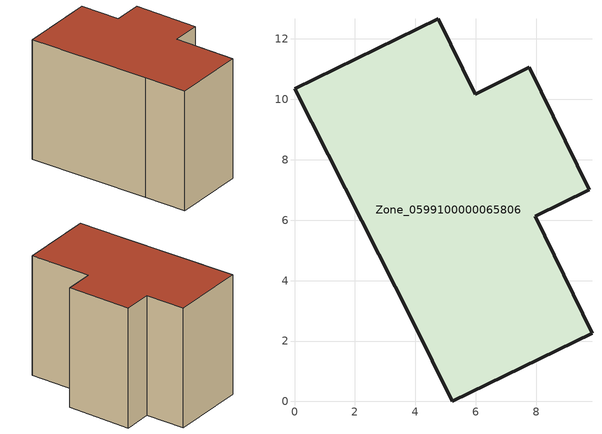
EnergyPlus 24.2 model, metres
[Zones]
Zone_0599100000065806
 floor ground (C_G): 0,10.36 4.76,12.68 5.98,10.18 7.78,11.06 9.76,7.01 7.97,6.13 9.85,2.26 5.22,0 3.9,2.7 z0
 wall outside (C_F): 5.22,0 9.85,2.26 7.97,6.13 9.76,7.01 7.78,11.06 5.98,10.18 4.76,12.68 0,10.36 3.9,2.7 5.22,0 z0:8.54
 roof outside (C_R): 4.76,12.68 0,10.36 3.9,2.7 5.22,0 9.85,2.26 7.97,6.13 9.76,7.01 7.78,11.06 5.98,10.18 z8.54
[BUILDING]
Pand.0599100000065806: North Axis=0; Terrain=City; Loads Convergence Tolerance Value=0.04; Temperature Convergence Tolerance Value=0.4; Solar Distribution=FullExterior; Maximum Number of Warmup Days=25; Minimum Number of Warmup Days=1
[Site:Location]
Rotterdam.The.Hague.AP_ZH_NLD Design_Conditions: Latitude=51.96; Longitude=4.45; Time Zone=1; Elevation=-4.5
[SITE:GROUNDTEMPERATURE:BUILDINGSURFACE]
18, 18, 18, 18, 18, 18, 18, 18, 18, 18, 18, 18
[MATERIAL] Thermal Absorptance=0.9; Solar Absorptance=0.7; Visible Absorptance=0.7
Name | Roughness | Thickness | Conductivity | Density | Specific Heat
G.TC.1946-1964 | MediumSmooth | 0.15 | 1 | 540 | 1210
F.TC.1946-1964 | Rough | 0.3 | 0.857143 | 1920 | 840
R.TC.1946-1964 | MediumRough | 0.2 | 0.235294 | 1500 | 1000
[CONSTRUCTION]
C_G: G.TC.1946-1964
C_F: F.TC.1946-1964
C_R: R.TC.1946-1964
[ZONE]
Zone_0599100000065806: Type=1; Multiplier=1; Ceiling Height=Autocalculate; Volume=Autocalculate; Floor Area=autocalculate; Part of Total Floor Area=Yes
[ZONEINFILTRATION:DESIGNFLOWRATE]
Infil_Zone_0599100000065806: Zone or ZoneList or Space or SpaceList=Zone_0599100000065806; Schedule=AlwaysOn; Design Flow Rate Calculation Method=Flow/Area; Flow Rate per Floor Area=0.003; Constant Term Coefficient=1; Temperature Term Coefficient=0; Velocity Term Coefficient=0; Velocity Squared Term Coefficient=0
[HVACTEMPLATE:ZONE:IDEALLOADSAIRSYSTEM]
Zone_0599100000065806: Maximum Heating Supply Air Temperature=50; Minimum Cooling Supply Air Temperature=13; Maximum Heating Supply Air Humidity Ratio=0.0156; Minimum Cooling Supply Air Humidity Ratio=0.0077; Heating Limit=NoLimit; Cooling Limit=NoLimit; Dehumidification Control Type=ConstantSensibleHeatRatio; Cooling Sensible Heat Ratio=0.7; Dehumidification Setpoint=60; Humidification Control Type=None; Humidification Setpoint=30; Outdoor Air Method=None; Outdoor Air Flow Rate per Person=0.00944; Outdoor Air Flow Rate per Zone Floor Area=0; Outdoor Air Flow Rate per Zone=0; Demand Controlled Ventilation Type=None; Outdoor Air Economizer Type=NoEconomizer; Heat Recovery Type=None; Sensible Heat Recovery Effectiveness=0.7; Latent Heat Recovery Effectiveness=0.65
[ZONECONTROL:THERMOSTAT]
ThermostatControl_Zone_0599100000065806: Zone or ZoneList=Zone_0599100000065806; Control Type Schedule=DualSetpointControlType; Control 1=Thermostat_Zone_0599100000065806; Temperature Difference Between Cutout And Setpoint=0
[THERMOSTATSETPOINT:DUALSETPOINT]
Thermostat_Zone_0599100000065806: Heating Setpoint Temperature Schedule=HeatingSetpoint_Zone_0599100000065806; Cooling Setpoint Temperature Schedule=CoolingSetpoint_Zone_0599100000065806
[SCHEDULE:COMPACT]
HeatingSetpoint_Zone_0599100000065806: Through: 12/31, For: AllDays, Until: 24:00, 21
CoolingSetpoint_Zone_0599100000065806: Through: 12/31, For: AllDays, Until: 24:00, 24
DualSetpointControlType: Through: 12/31, For: AllDays, Until: 24:00, 4
AlwaysOn: Through: 12/31, For: AllDays, Until: 24:00, 1
